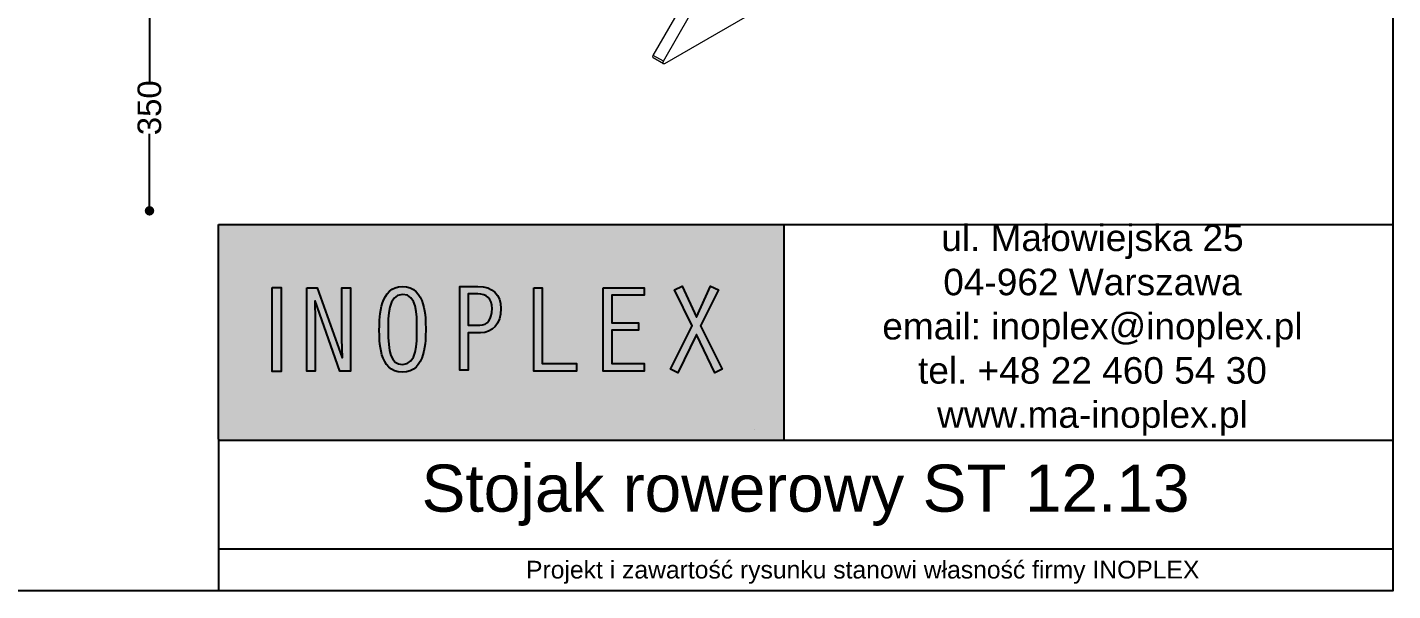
# Model space of a CAD drawing. Header units: millimetres. Extents: x 25783 to 29801, y 14051 to 19799.
# Drawn here: x 27482 to 29801, y 14051 to 15008 of the extents above; entities that cross this region are included whole.
import ezdxf
from ezdxf import colors
from ezdxf.entities.mleader import LeaderData, LeaderLine
from ezdxf.math import Vec2, Vec3

# ---------------------------------------------------------------- set-up
doc = ezdxf.new("R2010")
doc.units = ezdxf.units.MM
doc.header["$LTSCALE"] = 3
for name, color, linetype, lineweight in [('Konstrukcja - Belki_Nr_pióra__1', 7, 'Continuous', 13), ('Krawędzie widoczneARTUR', 7, 'Continuous', 50), ('stal', 7, 'Continuous', 20)]:
    doc.layers.add(name, color=color, linetype=linetype, lineweight=lineweight)
doc.layers.add('LAYER_1', color=7, linetype='Continuous')
doc.styles.get("Standard").update_dxf_attribs({"font": 'arial.ttf'})
doc.dimstyles.new('MATEUSZ', dxfattribs={"dimtxt": 35, "dimasz": 16, "dimexe": 0.18, "dimexo": 0.0625, "dimgap": 0.09, "dimtad": 0, "dimdec": 0, "dimdsep": 46, "dimtxsty": 'Standard', "dimblk": 'DOT', "dimcen": 0.09, "dimse1": 1, "dimse2": 1, "dimadec": 0, "dimazin": 0, "dimtfac": 1, "dimtdec": 0, "dimtofl": 0, "dimtmove": 0, "dimatfit": 3, "dimfxl": 0, "dimtolj": 1, "dimtzin": 0, "dimlwd": 9, "dimlwe": 9, "dimarcsym": 0})
doc.dimstyles.get("Standard").update_dxf_attribs({"dimtxt": 0.18, "dimasz": 0.18, "dimexe": 0.18, "dimexo": 0.0625, "dimgap": 0.09, "dimtad": 0, "dimtih": 1, "dimtoh": 1, "dimdec": 4, "dimzin": 0, "dimdsep": 46, "dimtxsty": 'Standard', "dimcen": 0.09, "dimadec": 0, "dimazin": 0, "dimtfac": 1, "dimtdec": 4, "dimtofl": 0, "dimtmove": 0, "dimatfit": 3, "dimfxl": 0, "dimtolj": 1, "dimtzin": 0, "dimarcsym": 0})

# ---------------------------------------------------------------- blocks, each defined once
blk = doc.blocks.new('_Dot')
at = {"color": 0, "linetype": 'ByBlock', "lineweight": -2}
blk.add_line((-0.5, 0), (-1, 0), dxfattribs=at)
at = {"color": 0, "linetype": 'ByBlock', "const_width": 0.5}
blk.add_lwpolyline([(-0.25, 0, 1), (0.25, 0, 1)], format="xyb", close=True, dxfattribs=at)
blk = doc.blocks.new('*D9')
at = {"color": 0, "lineweight": -2}
for p, q in [((1138.5, -724.5), (1253.3, -724.5)), ((1456.5, -724.5), (1341.7, -724.5))]:
    blk.add_line(p, q, dxfattribs=at)
at = {"layer": 'Defpoints', "color": 0}
for p in [(1122.5, -487), (1472.5, -487), (1472.5, -724.5)]:
    blk.add_point(p, dxfattribs=at)
at = {"color": 0, "lineweight": -2, "xscale": 16, "yscale": 16, "zscale": 16, "rotation": 180}
blk.add_blockref('_Dot', (1122.5, -724.5), dxfattribs=at)
at = {"color": 0, "lineweight": -2, "xscale": 16, "yscale": 16, "zscale": 16}
blk.add_blockref('_Dot', (1472.5, -724.5), dxfattribs=at)
at = {"color": 0, "lineweight": 15, "insert": (1297.5, -724.5), "char_height": 40, "attachment_point": 5}
blk.add_mtext('\\A1;350', dxfattribs=at)
blk = doc.blocks.new('*D10')
at = {"color": 0, "lineweight": -2}
for p, q in [((1712.5, -153), (1712.5, -267.8)), ((1712.5, -471), (1712.5, -356.2))]:
    blk.add_line(p, q, dxfattribs=at)
at = {"layer": 'Defpoints', "color": 0}
for p in [(1712.5, -137), (1712.5, -137), (1472.5, -487)]:
    blk.add_point(p, dxfattribs=at)
at = {"color": 0, "lineweight": -2, "xscale": 16, "yscale": 16, "zscale": 16}
for p, rotation in [((1712.5, -137), 90), ((1712.5, -487), 270)]:
    blk.add_blockref('_Dot', p, dxfattribs=dict(at, rotation=rotation))
at = {"color": 0, "lineweight": 15, "insert": (1712.5, -312), "char_height": 40, "attachment_point": 5, "rotation": 90}
blk.add_mtext('\\A1;350', dxfattribs=at)
blk = doc.blocks.new('*D11')
at = {"color": 0, "lineweight": -2}
for p, q in [((882.5, -13), (882.5, -172)), ((882.5, -421), (882.5, -262))]:
    blk.add_line(p, q, dxfattribs=at)
at = {"layer": 'Defpoints', "color": 0}
for p in [(1322.5, 3), (882.5, -437), (1320, -437)]:
    blk.add_point(p, dxfattribs=at)
at = {"color": 0, "lineweight": -2, "xscale": 16, "yscale": 16, "zscale": 16}
for p, rotation in [((882.5, 3), 90), ((882.5, -437), 270)]:
    blk.add_blockref('_Dot', p, dxfattribs=dict(at, rotation=rotation))
at = {"color": 0, "lineweight": 15, "insert": (882.5, -217), "char_height": 40, "attachment_point": 5, "rotation": 90}
blk.add_mtext('\\A1;440', dxfattribs=at)
blk = doc.blocks.new('*D12')
at = {"color": 0, "lineweight": 9}
for p, q in [((1213.5, -607), (1258.5, -607)), ((1381.5, -607), (1336.5, -607))]:
    blk.add_line(p, q, dxfattribs=at)
at = {"layer": 'Defpoints', "color": 0}
for p in [(1197.5, -343), (1397.5, -343), (1397.5, -607)]:
    blk.add_point(p, dxfattribs=at)
at = {"color": 0, "lineweight": 9, "xscale": 16, "yscale": 16, "zscale": 16, "rotation": 180}
blk.add_blockref('_Dot', (1197.5, -607), dxfattribs=at)
at = {"color": 0, "lineweight": 9, "xscale": 16, "yscale": 16, "zscale": 16}
blk.add_blockref('_Dot', (1397.5, -607), dxfattribs=at)
at = {"color": 0, "insert": (1297.5, -607), "char_height": 35, "attachment_point": 5}
blk.add_mtext('\\A1;200', dxfattribs=at)
blk = doc.blocks.new('MOCOWANIE')
at = {"lineweight": 9}
h = blk.add_hatch(dxfattribs=at)
h.set_pattern_fill('JIS_WOOD', color=256, scale=25)
h.set_pattern_definition([(45, (-2381.82, -1962.995), (-12.5, 12.5), [])])
h.paths.add_polyline_path([(574.7, 0), (560, 0), (220, 0), (205.3, 0), (205.3, -96.1), (195, -96), (195, 0), (140, 0), (60, 0), (60, -240), (720, -240), (720, 0), (640, 0), (585, 0), (585, 0), (574.7, 0)])
h = blk.add_hatch(dxfattribs=at)
h.set_pattern_fill('ANSI37', color=256, scale=4)
h.set_pattern_definition([(45, (-816.598, -2153.975), (-8.980256, 8.980256), []), (135, (-816.598, -2153.975), (-8.980256, -8.980256), [])])
h.paths.add_polyline_path([(1272.5, -2), (1072.5, -2), (1072.5, -47), (1272.5, -47)])
h.paths.add_polyline_path([(1322.5, -2), (1272.5, -2), (1272.5, -47), (1322.5, -47)])
h.paths.add_polyline_path([(1522.5, -2), (1322.5, -2), (1322.5, -47), (1522.5, -47)])
h = blk.add_hatch(dxfattribs=at)
h.set_pattern_fill('JIS_WOOD', color=256, scale=25)
h.set_pattern_definition([(45, (-15721.51, -12568), (-12.5, 12.5), [])])
h.paths.add_polyline_path([(1267.5, -137), (1197.5, -137), (1122.5, -212), (1122.5, -487), (1322.5, -487), (1472.5, -487), (1472.5, -212), (1397.5, -137), (1327.5, -137), (1327.5, -331), (1397.5, -331), (1397.5, -343), (1327.5, -343), (1327.5, -437), (1267.5, -437), (1267.5, -343), (1197.5, -343), (1197.5, -331), (1267.5, -331)])
for p, q in [((140, 0), (0, 0)), ((140, 0), (60, 0)), ((60, 0), (60, -240)), ((180, 3), (130, 3)), ((130, 3), (130, 0)), ((140, 3), (180, 3)), ((140, 3), (220, 3)), ((220, 0), (140, 0)), ((220, 3), (220, 0)), ((220, 3), (220, 0)), ((220, 0), (560, 0)), ((580, 3), (540, 3)), ((540, 3), (540, 0)), ((630, 3), (550, 3)), ((550, 0), (630, 0)), ((620, 3), (570, 3)), ((590, 3), (630, 3)), ((630, 0), (630, 3)), ((630, 0), (780, 0)), ((640, 0), (720, 0)), ((720, 0), (720, -240)), ((1272.5, 3), (1072.5, 3)), ((1072.5, 3), (1072.5, -47)), ((1072.5, 3), (1072.5, -2)), ((1327.5, 3), (1267.5, 3)), ((1322.5, 3), (1272.5, 3)), ((1272.5, 3), (1322.5, 3)), ((1272.5, 3), (1272.5, -437)), ((1322.5, 3), (1522.5, 3)), ((1322.5, 3), (1322.5, -437)), ((1522.5, 3), (1522.5, -47)), ((1072.5, -2), (1522.5, -2)), ((1072.5, -47), (1522.5, -47)), ((1122.5, -212), (1197.5, -137)), ((1397.5, -137), (1197.5, -137)), ((1472.5, -212), (1397.5, -137)), ((1122.5, -212), (1122.5, -487)), ((1472.5, -487), (1472.5, -212)), ((58.9, -240), (720, -240)), ((1122.5, -487), (1322.5, -487)), ((1322.5, -487), (1472.5, -487))]:
    blk.add_line(p, q, dxfattribs=at)
at = {"lineweight": 15}
blk.add_line((500.3, -585.7), (1272.5, -437), dxfattribs=at)
at = {"layer": 'Krawędzie widoczneARTUR', "lineweight": 9}
for p, q in [((190, 4), (210.3, 4)), ((190, 4), (190, 3)), ((193.2, 4.7), (193.2, 11.7)), ((194, 14.2), (205.9, 14.2)), ((194.3, 4.7), (194.3, 11.7)), ((195.3, 4), (195.3, 3)), ((201.3, 4.7), (201.3, 11.7)), ((205.9, 14.2), (206.5, 14.2)), ((207.2, 4.7), (207.2, 11.7)), ((570, 4), (549.7, 4)), ((552.8, 4.7), (552.8, 11.7)), ((554.1, 14.2), (553.5, 14.2)), ((566, 14.2), (554.1, 14.2)), ((558.7, 4.7), (558.7, 11.7)), ((564.7, 4), (564.7, 3)), ((565.7, 4.7), (565.7, 11.7)), ((566.8, 4.7), (566.8, 11.7)), ((570, 4), (570, 3)), ((1197.5, -331), (1197.5, -343)), ((1272.5, -331), (1197.5, -331)), ((1272.5, -343), (1197.5, -343)), ((1397.5, -331), (1322.5, -331)), ((1397.5, -343), (1322.5, -343)), ((1397.5, -343), (1397.5, -331)), ((1272.5, -437), (1322.5, -437)), ((1275, -437), (1272.5, -437)), ((1322.5, -437), (1320, -437))]:
    blk.add_line(p, q, dxfattribs=at)
at = {"layer": 'Krawędzie widoczneARTUR', "lineweight": 9, "flags": 128}
for points in [[(193.2, 11.7), (193.2, 12.1), (193.3, 12.4), (193.3, 12.7), (193.3, 13), (193.4, 13.3), (193.4, 13.5), (193.5, 13.6), (193.5, 13.8), (193.6, 13.9), (193.7, 13.9), (193.7, 14), (193.8, 14), (193.8, 14), (193.9, 13.9), (193.9, 13.9), (194, 13.8), (194, 13.6), (194.1, 13.5), (194.2, 13.3), (194.2, 13), (194.2, 12.7), (194.3, 12.4), (194.3, 12.1), (194.3, 11.7)], [(193.2, 4.7), (193.2, 4.7), (193.2, 4.7), (193.2, 4.6), (193.2, 4.6), (193.2, 4.6), (193.2, 4.5), (193.2, 4.5), (193.2, 4.5), (193.2, 4.4), (193.2, 4.4), (193.2, 4.4), (193.3, 4.3), (193.3, 4.3), (193.3, 4.3), (193.3, 4.2), (193.3, 4.2), (193.3, 4.2), (193.3, 4.1), (193.3, 4.1), (193.3, 4.1), (193.3, 4.1), (193.3, 4), (193.4, 4), (193.4, 4)], [(194, 14.2), (193.8, 14.1), (193.6, 13.9)], [(194.3, 11.7), (194.4, 12.1), (194.6, 12.4), (194.8, 12.7), (195.1, 13), (195.4, 13.3), (195.7, 13.5), (196, 13.6), (196.3, 13.8), (196.7, 13.9), (197.1, 13.9), (197.4, 14), (197.8, 14), (198.2, 14), (198.5, 13.9), (198.9, 13.9), (199.3, 13.8), (199.6, 13.7), (199.9, 13.5), (200.3, 13.3), (200.5, 13), (200.8, 12.7), (201, 12.4), (201.2, 12.1), (201.3, 11.7)], [(194.3, 4.7), (194.3, 4.7), (194.3, 4.7), (194.3, 4.6), (194.3, 4.6), (194.3, 4.6), (194.3, 4.5), (194.3, 4.5), (194.3, 4.5), (194.3, 4.4), (194.3, 4.4), (194.3, 4.4), (194.3, 4.3), (194.4, 4.3), (194.4, 4.3), (194.4, 4.2), (194.4, 4.2), (194.4, 4.2), (194.4, 4.1), (194.4, 4.1), (194.4, 4.1), (194.4, 4.1), (194.4, 4), (194.4, 4), (194.4, 4)], [(207, 12.3), (206.9, 12.6), (206.7, 12.9), (206.5, 13.1), (206.3, 13.3), (206.1, 13.5), (205.9, 13.6), (205.6, 13.7), (205.4, 13.8), (205.1, 13.9), (204.9, 13.9), (204.6, 14), (204.4, 14), (204.1, 14), (203.8, 14), (203.6, 13.9), (203.3, 13.9), (203.1, 13.8), (202.8, 13.7), (202.6, 13.6), (202.3, 13.3), (202, 13), (201.7, 12.6), (201.5, 12.2), (201.3, 11.7)], [(201.3, 4.7), (201.3, 4.7), (201.3, 4.7), (201.3, 4.6), (201.3, 4.6), (201.3, 4.6), (201.3, 4.5), (201.3, 4.5), (201.3, 4.5), (201.3, 4.4), (201.3, 4.4), (201.3, 4.4), (201.3, 4.3), (201.3, 4.3), (201.3, 4.3), (201.3, 4.2), (201.3, 4.2), (201.3, 4.2), (201.3, 4.1), (201.3, 4.1), (201.3, 4.1), (201.3, 4.1), (201.3, 4), (201.3, 4), (201.3, 4)], [(206.8, 13.9), (206.6, 14.1), (206.5, 14.2)], [(207.2, 11.7), (207.2, 11.8), (207.2, 12), (207.2, 12.1), (207.2, 12.3), (207.2, 12.4), (207.2, 12.5), (207.1, 12.7), (207.1, 12.8), (207.1, 12.9), (207.1, 13), (207.1, 13.1), (207.1, 13.2), (207, 13.3), (207, 13.4), (207, 13.5), (207, 13.5), (207, 13.6), (206.9, 13.7), (206.9, 13.7), (206.9, 13.8), (206.9, 13.8), (206.9, 13.8), (206.8, 13.9), (206.8, 13.9)], [(207, 12.3), (207, 12.3), (207, 12.3), (207, 12.3), (207, 12.2), (207.1, 12.2), (207.1, 12.2), (207.1, 12.2), (207.1, 12.1), (207.1, 12.1), (207.1, 12.1), (207.1, 12), (207.1, 12), (207.1, 12), (207.1, 12), (207.2, 11.9), (207.2, 11.9), (207.2, 11.9), (207.2, 11.9), (207.2, 11.8), (207.2, 11.8), (207.2, 11.8), (207.2, 11.7), (207.2, 11.7), (207.2, 11.7)], [(207.2, 4.7), (207.2, 4.7), (207.2, 4.7), (207.2, 4.6), (207.2, 4.6), (207.2, 4.6), (207.2, 4.5), (207.2, 4.5), (207.2, 4.5), (207.2, 4.4), (207.2, 4.4), (207.2, 4.4), (207.2, 4.3), (207.2, 4.3), (207.2, 4.3), (207.2, 4.2), (207.2, 4.2), (207.1, 4.2), (207.1, 4.1), (207.1, 4.1), (207.1, 4.1), (207.1, 4.1), (207.1, 4), (207.1, 4), (207.1, 4)], [(552.8, 11.7), (552.8, 11.8), (552.8, 12), (552.8, 12.1), (552.8, 12.3), (552.8, 12.4), (552.8, 12.5), (552.9, 12.7), (552.9, 12.8), (552.9, 12.9), (552.9, 13), (552.9, 13.1), (552.9, 13.2), (553, 13.3), (553, 13.4), (553, 13.5), (553, 13.5), (553, 13.6), (553.1, 13.7), (553.1, 13.7), (553.1, 13.8), (553.1, 13.8), (553.1, 13.8), (553.2, 13.9), (553.2, 13.9)], [(553, 12.3), (553, 12.3), (553, 12.3), (553, 12.3), (553, 12.2), (552.9, 12.2), (552.9, 12.2), (552.9, 12.2), (552.9, 12.1), (552.9, 12.1), (552.9, 12.1), (552.9, 12), (552.9, 12), (552.9, 12), (552.9, 12), (552.8, 11.9), (552.8, 11.9), (552.8, 11.9), (552.8, 11.9), (552.8, 11.8), (552.8, 11.8), (552.8, 11.8), (552.8, 11.7), (552.8, 11.7), (552.8, 11.7)], [(552.8, 4.7), (552.8, 4.7), (552.8, 4.7), (552.8, 4.6), (552.8, 4.6), (552.8, 4.6), (552.8, 4.5), (552.8, 4.5), (552.8, 4.5), (552.8, 4.4), (552.8, 4.4), (552.8, 4.4), (552.8, 4.3), (552.8, 4.3), (552.8, 4.3), (552.8, 4.2), (552.8, 4.2), (552.9, 4.2), (552.9, 4.1), (552.9, 4.1), (552.9, 4.1), (552.9, 4.1), (552.9, 4), (552.9, 4), (552.9, 4)], [(553, 12.3), (553.1, 12.6), (553.3, 12.9), (553.5, 13.1), (553.7, 13.3), (553.9, 13.5), (554.1, 13.6), (554.4, 13.7), (554.6, 13.8), (554.9, 13.9), (555.1, 13.9), (555.4, 14), (555.6, 14), (555.9, 14), (556.2, 14), (556.4, 13.9), (556.7, 13.9), (556.9, 13.8), (557.2, 13.7), (557.4, 13.6), (557.7, 13.3), (558, 13), (558.3, 12.6), (558.5, 12.2), (558.7, 11.7)], [(553.2, 13.9), (553.4, 14.1), (553.5, 14.2)], [(565.7, 11.7), (565.6, 12.1), (565.4, 12.4), (565.2, 12.7), (564.9, 13), (564.6, 13.3), (564.3, 13.5), (564, 13.6), (563.7, 13.8), (563.3, 13.9), (562.9, 13.9), (562.6, 14), (562.2, 14), (561.8, 14), (561.5, 13.9), (561.1, 13.9), (560.7, 13.8), (560.4, 13.7), (560.1, 13.5), (559.7, 13.3), (559.5, 13), (559.2, 12.7), (559, 12.4), (558.8, 12.1), (558.7, 11.7)], [(558.7, 4.7), (558.7, 4.7), (558.7, 4.7), (558.7, 4.6), (558.7, 4.6), (558.7, 4.6), (558.7, 4.5), (558.7, 4.5), (558.7, 4.5), (558.7, 4.4), (558.7, 4.4), (558.7, 4.4), (558.7, 4.3), (558.7, 4.3), (558.7, 4.3), (558.7, 4.2), (558.7, 4.2), (558.7, 4.2), (558.7, 4.1), (558.7, 4.1), (558.7, 4.1), (558.7, 4.1), (558.7, 4), (558.7, 4), (558.7, 4)], [(565.7, 4.7), (565.7, 4.7), (565.7, 4.7), (565.7, 4.6), (565.7, 4.6), (565.7, 4.6), (565.7, 4.5), (565.7, 4.5), (565.7, 4.5), (565.7, 4.4), (565.7, 4.4), (565.7, 4.4), (565.7, 4.3), (565.6, 4.3), (565.6, 4.3), (565.6, 4.2), (565.6, 4.2), (565.6, 4.2), (565.6, 4.1), (565.6, 4.1), (565.6, 4.1), (565.6, 4.1), (565.6, 4), (565.6, 4), (565.6, 4)], [(566.8, 11.7), (566.8, 12.1), (566.7, 12.4), (566.7, 12.7), (566.7, 13), (566.6, 13.3), (566.6, 13.5), (566.5, 13.6), (566.5, 13.8), (566.4, 13.9), (566.3, 13.9), (566.3, 14), (566.2, 14), (566.2, 14), (566.1, 13.9), (566.1, 13.9), (566, 13.8), (566, 13.6), (565.9, 13.5), (565.8, 13.3), (565.8, 13), (565.8, 12.7), (565.7, 12.4), (565.7, 12.1), (565.7, 11.7)], [(566, 14.2), (566.2, 14.1), (566.4, 13.9)], [(566.8, 4.7), (566.8, 4.7), (566.8, 4.7), (566.8, 4.6), (566.8, 4.6), (566.8, 4.6), (566.8, 4.5), (566.8, 4.5), (566.8, 4.5), (566.8, 4.4), (566.8, 4.4), (566.8, 4.4), (566.7, 4.3), (566.7, 4.3), (566.7, 4.3), (566.7, 4.2), (566.7, 4.2), (566.7, 4.2), (566.7, 4.1), (566.7, 4.1), (566.7, 4.1), (566.7, 4.1), (566.7, 4), (566.6, 4), (566.6, 4)]]:
    blk.add_lwpolyline(points, dxfattribs=at)
at = {"layer": 'stal', "lineweight": 9}
for p, q in [((190, 3), (195, 3)), ((195, 3), (195, -96)), ((195, 3), (200.3, 3)), ((200.3, 3), (200.3, -96.1)), ((207.1, 4), (204.1, 4)), ((210.3, 3), (205.3, 3)), ((205.3, 3), (205.3, -96.1)), ((210.3, 4), (210.3, 3)), ((549.7, 4), (549.7, 3)), ((549.7, 3), (554.7, 3)), ((552.9, 4), (555.9, 4)), ((554.7, 3), (554.7, -96.1)), ((565, 3), (559.7, 3)), ((559.7, 3), (559.7, -96.1)), ((570, 3), (565, 3)), ((565, 3), (565, -96)), ((195, -96), (205.3, -96.1)), ((565, -96), (554.7, -96.1))]:
    blk.add_line(p, q, dxfattribs=at)
at = {"lineweight": 15}
for base, p1, p2, picture, middle in [((882.5, -437), (1322.5, 3), (1320, -437), '*D11', (882.5, -217)), ((1712.5, -137), (1472.5, -487), (1712.5, -137), '*D10', (1712.5, -312))]:
    dim = blk.add_linear_dim(base=base, p1=p1, p2=p2, angle=90, dimstyle='Standard', override={"dimtxt": 40, "dimasz": 16, "dimtih": 0, "dimtoh": 0, "dimdec": 0, "dimblk": 'Dot', "dimse1": 1, "dimse2": 1, "dimtdec": 0}, dxfattribs=at)
    dim.commit()
    dim.dimension.update_dxf_attribs({"geometry": picture, "text_midpoint": middle})
dim = blk.add_linear_dim(base=(1397.5, -607), p1=(1197.5, -343), p2=(1397.5, -343), dimstyle='MATEUSZ')
dim.commit()
dim.dimension.update_dxf_attribs({"geometry": '*D12', "text_midpoint": (1297.5, -607)})
dim = blk.add_linear_dim(base=(1472.5, -724.5), p1=(1122.5, -487), p2=(1472.5, -487), dimstyle='Standard', override={"dimtxt": 40, "dimasz": 16, "dimtih": 0, "dimtoh": 0, "dimdec": 0, "dimblk": 'Dot', "dimse1": 1, "dimse2": 1, "dimtdec": 0}, dxfattribs=at)
dim.commit()
dim.dimension.update_dxf_attribs({"geometry": '*D9', "text_midpoint": (1297.5, -724.5)})
ml = blk.add_multileader_mtext('Standard', dxfattribs=at)
ml.set_content('Sposób montażu:\\Pwkręty / szpilki lub fundamentowanie', color=256)
ml.set_leader_properties()
ml.build(insert=Vec2(0, 0))
ctx = ml.context
ctx.base_point, ctx.char_height, ctx.plane_origin = Vec3(-77, -585.7), 25, Vec3(585, -96)
ctx.text_align_type = 2
notes = []
notes.append((ctx, [(1, (1, 1, 0), (500.3, -585.7), (-1, 0), 8, [(0, [(565, -96)], 0, [])])]))
ctx.mtext.insert, ctx.mtext.alignment, ctx.mtext.flow_direction = Vec3(490.3, -569.6), 3, 5
for ctx, leaders in notes:
    for number, flags, end, landing, length, lines in leaders:
        leader = LeaderData()
        leader.index, (leader.has_last_leader_line, leader.has_dogleg_vector, leader.attachment_direction) = number, flags
        leader.last_leader_point, leader.dogleg_vector, leader.dogleg_length = Vec3(end), Vec3(landing), length
        for number, points, colour, breaks in lines:
            line = LeaderLine()
            line.index, line.vertices, line.color, line.breaks = number, Vec3.list(points), colors.encode_raw_color(colour), breaks
            leader.lines.append(line)
        ctx.leaders.append(leader)

msp = doc.modelspace()

# ---------------------------------------------------------------- hatches: boundary and pattern name
h = msp.add_hatch(color=255)
h.dxf.hatch_style = 1
h.paths.add_polyline_path([(28766.9, 14672.9), (27806.9, 14672.9), (27806.9, 14308.4), (27806.9, 14306.5), (28766.9, 14306.5)])
h.paths.add_polyline_path([(28736.7, 14583.2), (28736.7, 14401.1), (28716.4, 14401.1), (28716.4, 14324.1), (27821.7, 14324.1), (27821.7, 14656.1), (28716.4, 14656.1), (28716.4, 14583.2)], flags=16)
h = msp.add_hatch(color=250)
h.dxf.hatch_style = 1
h.paths.add_polyline_path([(28716.4, 14401.1), (28184, 14401.1), (28184, 14583.2), (28716.4, 14583.2), (28716.4, 14656.1), (27821.7, 14656.1), (27821.7, 14324.1), (28716.4, 14324.1)])
edge = h.paths.add_edge_path(flags=16)
edge.add_spline(control_points=[(28158.6, 14494.9), (28158.6, 14477.1), (28159.2, 14422), (28119.2, 14422)], knot_values=[0, 0, 0, 0, 1, 1, 1, 1], degree=3, periodic=0)
edge.add_spline(control_points=[(28119.2, 14422), (28078.8, 14422), (28079.9, 14476.6), (28079.9, 14494.9)], knot_values=[0, 0, 0, 0, 1, 1, 1, 1], degree=3, periodic=0)
edge.add_spline(control_points=[(28079.9, 14494.9), (28079.9, 14518.3), (28081.4, 14567.6), (28119.2, 14567.6)], knot_values=[0, 0, 0, 0, 1, 1, 1, 1], degree=3, periodic=0)
edge.add_spline(control_points=[(28119.2, 14567.6), (28159.2, 14567.6), (28158.6, 14513.6), (28158.6, 14494.9)], knot_values=[0, 0, 0, 0, 1, 1, 1, 1], degree=3, periodic=0)
edge = h.paths.add_edge_path(flags=0)
edge.add_spline(control_points=[(28143.7, 14494.9), (28143.7, 14470.3), (28143.9, 14435.4), (28119.2, 14435.4)], knot_values=[0, 0, 0, 0, 1, 1, 1, 1], degree=3, periodic=0)
edge.add_spline(control_points=[(28119.2, 14435.4), (28099.3, 14435.4), (28094.8, 14456.7), (28094.8, 14494.9)], knot_values=[0, 0, 0, 0, 1, 1, 1, 1], degree=3, periodic=0)
edge.add_spline(control_points=[(28094.8, 14494.9), (28094.8, 14515.7), (28094.2, 14554.2), (28119.2, 14554.2)], knot_values=[0, 0, 0, 0, 1, 1, 1, 1], degree=3, periodic=0)
edge.add_spline(control_points=[(28119.2, 14554.2), (28144.3, 14554.2), (28143.7, 14521.7), (28143.7, 14494.9)], knot_values=[0, 0, 0, 0, 1, 1, 1, 1], degree=3, periodic=0)
h.paths.add_polyline_path([(28030.7, 14423.9), (28012.9, 14423.9), (27970.8, 14543.4), (27970.3, 14542.9), (27971, 14510.9), (27971, 14423.9), (27956.7, 14423.9), (27956.7, 14565.7), (27974.6, 14565.7), (28016.7, 14446.4), (28017.1, 14446.9), (28016.5, 14478.5), (28016.5, 14565.7), (28030.7, 14565.7)], flags=16)
h.paths.add_polyline_path([(27913.3, 14423.3), (27897.8, 14423.3), (27897.8, 14566), (27913.3, 14566)], flags=16)
edge = h.paths.add_edge_path(flags=0)
edge.add_spline(control_points=[(28143.7, 14494.9), (28143.7, 14521.7), (28144.3, 14554.2), (28119.2, 14554.2)], knot_values=[0, 0, 0, 0, 1, 1, 1, 1], degree=3, periodic=0)
edge.add_spline(control_points=[(28119.2, 14554.2), (28094.2, 14554.2), (28094.8, 14515.7), (28094.8, 14494.9)], knot_values=[0, 0, 0, 0, 1, 1, 1, 1], degree=3, periodic=0)
edge.add_spline(control_points=[(28094.8, 14494.9), (28094.8, 14456.7), (28099.3, 14435.4), (28119.2, 14435.4)], knot_values=[0, 0, 0, 0, 1, 1, 1, 1], degree=3, periodic=0)
edge.add_spline(control_points=[(28119.2, 14435.4), (28143.9, 14435.4), (28143.7, 14470.3), (28143.7, 14494.9)], knot_values=[0, 0, 0, 0, 1, 1, 1, 1], degree=3, periodic=0)
h = msp.add_hatch(color=255)
h.dxf.hatch_style = 1
h.paths.add_polyline_path([(27913.3, 14566), (27897.8, 14566), (27897.8, 14423.3), (27913.3, 14423.3)])
h.paths.add_polyline_path([(28012.9, 14423.9), (28030.7, 14423.9), (28030.7, 14565.7), (28016.5, 14565.7), (28016.5, 14478.5), (28017.1, 14445.1), (27974.6, 14565.7), (27956.7, 14565.7), (27956.7, 14423.9), (27971, 14423.9), (27971, 14510.9), (27970.3, 14544.7)])
edge = h.paths.add_edge_path()
edge.add_spline(control_points=[(28119.2, 14567.6), (28081.4, 14567.6), (28079.9, 14518.3), (28079.9, 14494.9)], knot_values=[0, 0, 0, 0, 1, 1, 1, 1], degree=3, periodic=0)
edge.add_spline(control_points=[(28079.9, 14494.9), (28079.9, 14476.6), (28078.8, 14422), (28119.2, 14422)], knot_values=[0, 0, 0, 0, 1, 1, 1, 1], degree=3, periodic=0)
edge.add_spline(control_points=[(28119.2, 14422), (28159.2, 14422), (28158.6, 14477.1), (28158.6, 14494.9)], knot_values=[0, 0, 0, 0, 1, 1, 1, 1], degree=3, periodic=0)
edge.add_spline(control_points=[(28158.6, 14494.9), (28158.6, 14513.6), (28159.2, 14567.6), (28119.2, 14567.6)], knot_values=[0, 0, 0, 0, 1, 1, 1, 1], degree=3, periodic=0)
edge = h.paths.add_edge_path(flags=16)
edge.add_spline(control_points=[(28094.8, 14494.9), (28094.8, 14515.7), (28094.2, 14554.2), (28119.2, 14554.2)], knot_values=[0, 0, 0, 0, 1, 1, 1, 1], degree=3, periodic=0)
edge.add_spline(control_points=[(28119.2, 14554.2), (28144.3, 14554.2), (28143.7, 14521.7), (28143.7, 14494.9)], knot_values=[0, 0, 0, 0, 1, 1, 1, 1], degree=3, periodic=0)
edge.add_spline(control_points=[(28143.7, 14494.9), (28143.7, 14470.3), (28143.9, 14435.4), (28119.2, 14435.4)], knot_values=[0, 0, 0, 0, 1, 1, 1, 1], degree=3, periodic=0)
edge.add_spline(control_points=[(28119.2, 14435.4), (28099.3, 14435.4), (28094.8, 14456.7), (28094.8, 14494.9)], knot_values=[0, 0, 0, 0, 1, 1, 1, 1], degree=3, periodic=0)
edge = h.paths.add_edge_path()
edge.add_line((28216.4, 14425.9), (28230.7, 14425.9))
edge.add_line((28230.7, 14425.9), (28230.7, 14489.1))
edge.add_line((28230.7, 14489.1), (28251.9, 14489.1))
edge.add_spline(control_points=[(28251.9, 14489.1), (28271.5, 14489.1), (28286.4, 14503.7), (28286.4, 14530.1)], knot_values=[0, 0, 0, 0, 1, 1, 1, 1], degree=3, periodic=0)
edge.add_spline(control_points=[(28286.4, 14530.1), (28286.4, 14554.3), (28272.3, 14567.7), (28247.2, 14567.7)], knot_values=[0, 0, 0, 0, 1, 1, 1, 1], degree=3, periodic=0)
edge.add_line((28247.2, 14567.7), (28216.4, 14567.7))
edge.add_line((28216.4, 14567.7), (28216.4, 14425.9))
edge = h.paths.add_edge_path(flags=16)
edge.add_line((28230.7, 14555), (28251.5, 14555))
edge.add_spline(control_points=[(28247, 14555), (28262.3, 14555), (28271.5, 14547.5), (28271.5, 14530.1)], knot_values=[0, 0, 0, 0, 1, 1, 1, 1], degree=3, periodic=0)
edge.add_spline(control_points=[(28271.5, 14530.1), (28271.5, 14512.2), (28263.8, 14502.2), (28250.6, 14502)], knot_values=[0, 0, 0, 0, 1, 1, 1, 1], degree=3, periodic=0)
edge.add_line((28250.6, 14502), (28230.7, 14501.8))
edge.add_line((28230.7, 14501.8), (28230.7, 14555))
h.paths.add_polyline_path([(28342.4, 14423.9), (28414.9, 14423.9), (28414.9, 14436.7), (28356.7, 14436.7), (28356.7, 14565.7), (28342.4, 14565.7)])
h.paths.add_polyline_path([(28474.6, 14552.9), (28529.4, 14552.9), (28529.4, 14565.7), (28460.3, 14565.7), (28460.3, 14423.9), (28529.4, 14423.9), (28529.4, 14436.7), (28474.6, 14436.7), (28474.6, 14493.4), (28519.8, 14493.4), (28519.8, 14506.2), (28474.6, 14506.2)])
h.paths.add_polyline_path([(28655.7, 14561.9), (28642.5, 14568.5), (28618.3, 14515.5), (28594.1, 14568.5), (28580.9, 14561.9), (28611.3, 14501.1), (28574.3, 14427.1), (28587, 14421.2), (28618.5, 14486), (28649.5, 14421.2), (28662.3, 14427.1), (28625.3, 14501.1)])
h = msp.add_hatch(color=75)
h.dxf.hatch_style = 1
h.paths.add_polyline_path([(28736.7, 14583.2), (28184, 14583.2), (28184, 14401.1), (28736.7, 14401.1)])
h.paths.add_polyline_path([(28662.3, 14427.1), (28649.5, 14421.2), (28618.5, 14486), (28587, 14421.2), (28574.3, 14427.1), (28611.3, 14501.1), (28580.9, 14561.9), (28594.1, 14568.5), (28618.3, 14515.5), (28642.5, 14568.5), (28655.7, 14561.9), (28625.3, 14501.1)], flags=16)
h.paths.add_polyline_path([(28529.4, 14436.7), (28529.4, 14423.9), (28460.3, 14423.9), (28460.3, 14565.7), (28529.4, 14565.7), (28529.4, 14552.9), (28474.6, 14552.9), (28474.6, 14506.2), (28519.8, 14506.2), (28519.8, 14493.4), (28474.6, 14493.4), (28474.6, 14436.7)], flags=16)
h.paths.add_polyline_path([(28414.9, 14436.7), (28414.9, 14423.9), (28342.4, 14423.9), (28342.4, 14565.7), (28356.7, 14565.7), (28356.7, 14436.7)], flags=16)
edge = h.paths.add_edge_path(flags=16)
edge.add_spline(control_points=[(28286.4, 14530.1), (28286.4, 14503.7), (28271.5, 14489.1), (28251.9, 14489.1)], knot_values=[0, 0, 0, 0, 1, 1, 1, 1], degree=3, periodic=0)
edge.add_line((28251.9, 14489.1), (28230.7, 14489.1))
edge.add_line((28230.7, 14489.1), (28230.7, 14425.9))
edge.add_line((28230.7, 14425.9), (28216.4, 14425.9))
edge.add_line((28216.4, 14425.9), (28216.4, 14567.7))
edge.add_line((28216.4, 14567.7), (28247.2, 14567.7))
edge.add_spline(control_points=[(28247.2, 14567.7), (28272.3, 14567.7), (28286.4, 14554.3), (28286.4, 14530.1)], knot_values=[0, 0, 0, 0, 1, 1, 1, 1], degree=3, periodic=0)
edge = h.paths.add_edge_path(flags=0)
edge.add_spline(control_points=[(28271.5, 14530.1), (28271.5, 14512.2), (28263.8, 14502.2), (28250.6, 14502)], knot_values=[0, 0, 0, 0, 1, 1, 1, 1], degree=3, periodic=0)
edge.add_line((28250.6, 14502), (28230.7, 14501.8))
edge.add_line((28230.7, 14501.8), (28230.7, 14555))
edge.add_line((28230.7, 14555), (28247, 14555))
edge.add_spline(control_points=[(28247, 14555), (28262.3, 14555), (28271.5, 14547.5), (28271.5, 14530.1)], knot_values=[0, 0, 0, 0, 1, 1, 1, 1], degree=3, periodic=0)
edge = h.paths.add_edge_path(flags=0)
edge.add_spline(control_points=[(28250.6, 14502), (28263.8, 14502.2), (28271.5, 14512.2), (28271.5, 14530.1)], knot_values=[0, 0, 0, 0, 1, 1, 1, 1], degree=3, periodic=0)
edge.add_spline(control_points=[(28271.5, 14530.1), (28271.5, 14547.5), (28262.3, 14555), (28247, 14555)], knot_values=[0, 0, 0, 0, 1, 1, 1, 1], degree=3, periodic=0)
edge.add_line((28247, 14555), (28230.7, 14555))
edge.add_line((28230.7, 14555), (28230.7, 14501.8))
edge.add_line((28230.7, 14501.8), (28250.6, 14502))
h = msp.add_hatch(color=255)
h.dxf.hatch_style = 1
edge = h.paths.add_edge_path()
edge.add_line((28216.4, 14425.9), (28230.7, 14425.9))
edge.add_line((28230.7, 14425.9), (28230.7, 14489.1))
edge.add_line((28230.7, 14489.1), (28251.9, 14489.1))
edge.add_spline(control_points=[(28251.9, 14489.1), (28271.5, 14489.1), (28286.4, 14503.7), (28286.4, 14530.1)], knot_values=[0, 0, 0, 0, 1, 1, 1, 1], degree=3, periodic=0)
edge.add_spline(control_points=[(28286.4, 14530.1), (28286.4, 14554.3), (28272.3, 14567.7), (28247.2, 14567.7)], knot_values=[0, 0, 0, 0, 1, 1, 1, 1], degree=3, periodic=0)
edge.add_line((28247.2, 14567.7), (28216.4, 14567.7))
edge.add_line((28216.4, 14567.7), (28216.4, 14425.9))
edge = h.paths.add_edge_path(flags=16)
edge.add_line((28230.7, 14501.8), (28230.7, 14555))
edge.add_line((28230.7, 14555), (28257.5, 14555))
edge.add_spline(control_points=[(28247, 14555), (28262.3, 14555), (28271.5, 14547.5), (28271.5, 14530.1)], knot_values=[0, 0, 0, 0, 1, 1, 1, 1], degree=3, periodic=0)
edge.add_spline(control_points=[(28271.5, 14530.1), (28271.5, 14512.2), (28263.8, 14502.2), (28250.6, 14502)], knot_values=[0, 0, 0, 0, 1, 1, 1, 1], degree=3, periodic=0)
edge.add_line((28250.6, 14502), (28230.7, 14501.8))
h = msp.add_hatch(color=255)
h.dxf.hatch_style = 1
h.paths.add_polyline_path([(28342.4, 14423.9), (28414.9, 14423.9), (28414.9, 14436.7), (28356.7, 14436.7), (28356.7, 14565.7), (28342.4, 14565.7)])
h = msp.add_hatch(color=255)
h.dxf.hatch_style = 1
h.paths.add_polyline_path([(28460.3, 14423.9), (28529.4, 14423.9), (28529.4, 14436.7), (28474.6, 14436.7), (28474.6, 14493.4), (28519.8, 14493.4), (28519.8, 14506.2), (28474.6, 14506.2), (28474.6, 14552.9), (28529.4, 14552.9), (28529.4, 14565.7), (28460.3, 14565.7)])
h = msp.add_hatch(color=255)
h.dxf.hatch_style = 1
h.paths.add_polyline_path([(28611.3, 14501.1), (28574.3, 14427.1), (28587, 14421.2), (28618.5, 14486), (28649.5, 14421.2), (28662.3, 14427.1), (28625.3, 14501.1), (28655.7, 14561.9), (28642.5, 14568.5), (28618.3, 14515.5), (28594.1, 14568.5), (28580.9, 14561.9)])
h = msp.add_hatch(color=250)
h.dxf.hatch_style = 1
edge = h.paths.add_edge_path()
edge.add_spline(control_points=[(28119.2, 14554.2), (28094.2, 14554.2), (28094.8, 14515.7), (28094.8, 14494.9)], knot_values=[0, 0, 0, 0, 1, 1, 1, 1], degree=3, periodic=0)
edge.add_spline(control_points=[(28094.8, 14494.9), (28094.8, 14456.7), (28099.3, 14435.4), (28119.2, 14435.4)], knot_values=[0, 0, 0, 0, 1, 1, 1, 1], degree=3, periodic=0)
edge.add_spline(control_points=[(28119.2, 14435.4), (28143.9, 14435.4), (28143.7, 14470.3), (28143.7, 14494.9)], knot_values=[0, 0, 0, 0, 1, 1, 1, 1], degree=3, periodic=0)
edge.add_spline(control_points=[(28143.7, 14494.9), (28143.7, 14521.7), (28144.3, 14554.2), (28119.2, 14554.2)], knot_values=[0, 0, 0, 0, 1, 1, 1, 1], degree=3, periodic=0)
h = msp.add_hatch(color=75)
h.dxf.hatch_style = 1
edge = h.paths.add_edge_path()
edge.add_line((28230.7, 14501.8), (28250.6, 14502))
edge.add_spline(control_points=[(28250.6, 14502), (28263.8, 14502.2), (28271.5, 14512.2), (28271.5, 14530.1)], knot_values=[0, 0, 0, 0, 1, 1, 1, 1], degree=3, periodic=0)
edge.add_spline(control_points=[(28271.5, 14530.1), (28271.5, 14547.5), (28262.3, 14555), (28247, 14555)], knot_values=[0, 0, 0, 0, 1, 1, 1, 1], degree=3, periodic=0)
edge.add_line((28247, 14555), (28230.7, 14555))
edge.add_line((28230.7, 14555), (28230.7, 14501.8))

# ---------------------------------------------------------------- linework, layer by layer
for p, q in [((27806.9, 14672.9), (29800.8, 14672.9)), ((27806.9, 14308.4), (27806.9, 14672.9)), ((28766.9, 14672.9), (28766.9, 14306.5)), ((29800.8, 14672.9), (29800.8, 14308.4)), ((27806.9, 14308.4), (27806.9, 14051.2)), ((29800.8, 14306.5), (27806.9, 14306.5)), ((29800.5, 14121.7), (27806.9, 14121.7))]:
    msp.add_line(p, q)
msp.add_lwpolyline([(25783.3, 19799.1), (29800.8, 19799.1), (29800.8, 14051.2), (25783.3, 14051.2)], close=True)
at = {"layer": 'Konstrukcja - Belki_Nr_pióra__1', "linetype": 'Continuous'}
for p, q in [((29071.2, 15238.7), (28564.1, 14946)), ((28544.9, 14960), (28591.7, 15041)), ((28562.3, 14950), (28609, 15031)), ((28544.2, 14957.5), (28544.9, 14960)), ((28544.9, 14955.8), (28544.2, 14957.5)), ((28562.3, 14950), (28544.9, 14960)), ((28562.3, 14945.8), (28544.9, 14955.8)), ((28561.5, 14947.5), (28562.3, 14950)), ((28562.3, 14945.8), (28561.5, 14947.5)), ((28564.1, 14946), (28562.3, 14945.8))]:
    msp.add_line(p, q, dxfattribs=at)
at = {"layer": 'LAYER_1'}
msp.add_line((28716.4, 14324.1), (28716.4, 14324.1), dxfattribs=at)
at = {"layer": 'LAYER_1', "color": 255}
for points in [[(27897.8, 14566), (27913.3, 14566), (27913.3, 14423.3), (27897.8, 14423.3), (27897.8, 14566), (27897.8, 14566)], [(27956.7, 14565.7), (27974.6, 14565.7), (28016.7, 14446.4), (28017.1, 14446.9), (28016.5, 14478.5), (28016.5, 14565.7), (28030.7, 14565.7), (28030.7, 14423.9), (28012.9, 14423.9), (27970.8, 14543.4), (27970.3, 14542.9), (27971, 14510.9), (27971, 14423.9), (27956.7, 14423.9), (27956.7, 14565.7), (27956.7, 14565.7)], [(28230.7, 14425.9), (28216.4, 14425.9), (28216.4, 14567.7), (28247.2, 14567.7)], [(28342.4, 14565.7), (28356.7, 14565.7), (28356.7, 14436.7), (28414.9, 14436.7), (28414.9, 14423.9), (28342.4, 14423.9), (28342.4, 14565.7), (28342.4, 14565.7)], [(28460.3, 14565.7), (28529.4, 14565.7), (28529.4, 14552.9), (28474.6, 14552.9), (28474.6, 14506.2), (28519.8, 14506.2), (28519.8, 14493.4), (28474.6, 14493.4), (28474.6, 14436.7), (28529.4, 14436.7), (28529.4, 14423.9), (28460.3, 14423.9), (28460.3, 14565.7), (28460.3, 14565.7)], [(28587, 14421.2), (28574.3, 14427.1), (28611.3, 14501.1), (28580.9, 14561.9), (28594.1, 14568.5), (28618.3, 14515.5), (28642.5, 14568.5), (28655.7, 14561.9), (28625.3, 14501.1), (28662.3, 14427.1), (28649.5, 14421.2), (28618.5, 14486), (28587, 14421.2), (28587, 14421.2)], [(28247, 14555), (28230.7, 14555), (28230.7, 14501.8), (28230.7, 14501.8)], [(28230.7, 14501.8), (28250.6, 14502)], [(28251.9, 14489.1), (28230.7, 14489.1), (28230.7, 14425.9), (28230.7, 14425.9)]]:
    msp.add_lwpolyline(points, dxfattribs=at)
for points in [[(28079.9, 14494.9), (28079.9, 14518.3), (28081.4, 14567.6), (28119.2, 14567.6)], [(28119.2, 14567.6), (28159.2, 14567.6), (28158.6, 14513.6), (28158.6, 14494.9)], [(28247.2, 14567.7), (28272.3, 14567.7), (28286.4, 14554.3), (28286.4, 14530.1)], [(28119.2, 14554.2), (28094.2, 14554.2), (28094.8, 14515.7), (28094.8, 14494.9)], [(28143.7, 14494.9), (28143.7, 14521.7), (28144.3, 14554.2), (28119.2, 14554.2)], [(28271.5, 14530.1), (28271.5, 14547.5), (28262.3, 14555), (28247, 14555)], [(28250.6, 14502), (28263.8, 14502.2), (28271.5, 14512.2), (28271.5, 14530.1)], [(28286.4, 14530.1), (28286.4, 14503.7), (28271.5, 14489.1), (28251.9, 14489.1)], [(28119.2, 14422), (28078.8, 14422), (28079.9, 14476.6), (28079.9, 14494.9)], [(28094.8, 14494.9), (28094.8, 14456.7), (28099.3, 14435.4), (28119.2, 14435.4)], [(28119.2, 14435.4), (28143.9, 14435.4), (28143.7, 14470.3), (28143.7, 14494.9)], [(28158.6, 14494.9), (28158.6, 14477.1), (28159.2, 14422), (28119.2, 14422)]]:
    msp.add_open_spline(points, degree=3, dxfattribs=at)

# ---------------------------------------------------------------- block references
msp.add_blockref('MOCOWANIE', (25977.1, 15183.2))

# ---------------------------------------------------------------- texts
at = {"attachment_point": 5}
for s, width, gutter_width, heights, insert, char_height in [('ul. Małowiejska 25\\P04-962 Warszawa\\Pemail: inoplex@inoplex.pl\\Ptel. +48 22 460 54 30\\Pwww.ma-inoplex.pl', 1019.877, 1, [432.7], (29290.9, 14493.5), 45), ('Stojak rowerowy ST 12.13', 1993.625, 1, [0], (28803.7, 14213.3), 80), ('Projekt i zawartość rysunku stanowi własność firmy INOPLEX ', 1800.088, 12.5, [70.5], (28900.8, 14082.4), 30)]:
    msp.add_mtext_dynamic_manual_height_columns(s, width=width, gutter_width=gutter_width, heights=heights, dxfattribs=dict(at, insert=insert, char_height=char_height))

doc.saveas('drawing.dxf')
